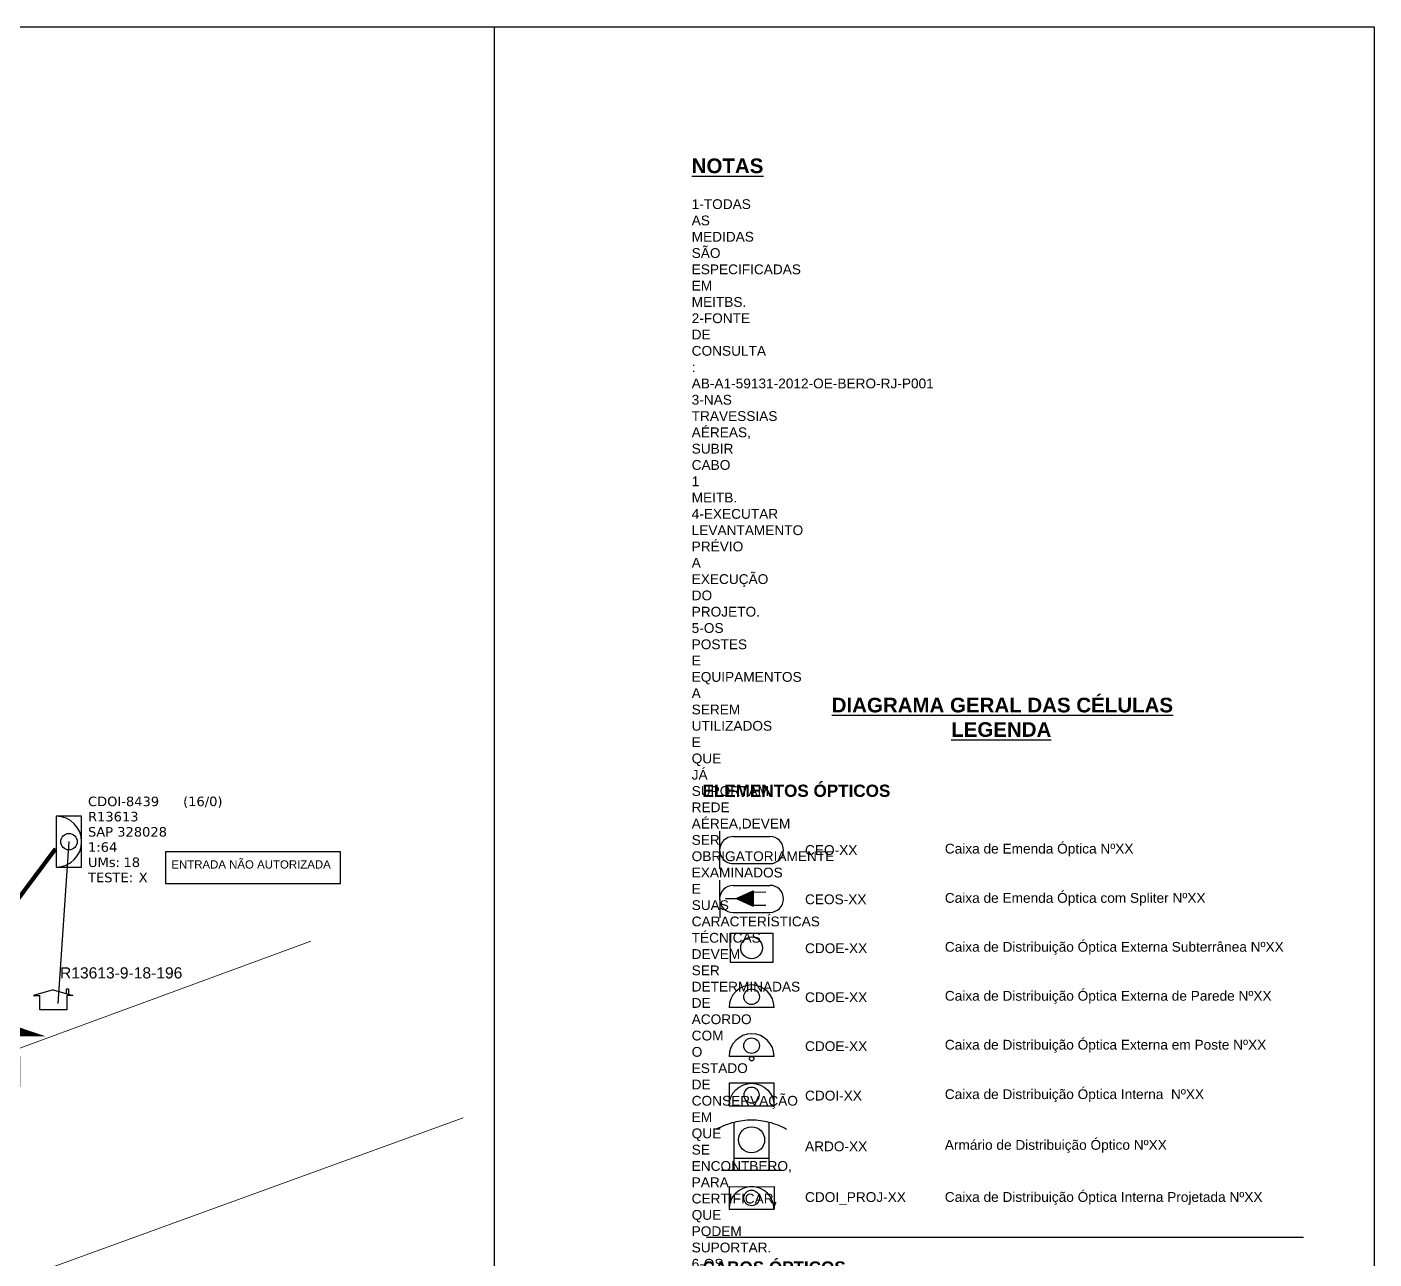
# Paper-space layout 'p(01)' of a CAD drawing. Header units: millimetres. Extents: x 144 to 988, y -404 to 191.
# Drawn here: x 661.7 to 987.6, y -107.2 to 190.7 of the extents above; entities that cross this region are included whole.
import ezdxf
from ezdxf.enums import TextEntityAlignment as Align

# ---------------------------------------------------------------- set-up
doc = ezdxf.new("R2010")
doc.units = ezdxf.units.MM
doc.header["$LTSCALE"] = 0.1
for name, pattern in [('DIVIDE', [1.25, 0.5, -0.25, 0, -0.25, 0, -0.25]), ('DOT', [0.25, 0, -0.25]), ('PHANTOM2', [1.25, 0.625, -0.125, 0.125, -0.125, 0.125, -0.125])]:
    doc.linetypes.add(name, pattern=pattern)
doc.layers.add('20.0 - Legenda - Elementos Ópticos', color=1, linetype='Continuous', lineweight=0)
doc.layers.add('Quadra', color=251, linetype='Continuous', lineweight=0)
for name, color, linetype in [('20.4 - CDOI', 1, 'Continuous'), ('CAP a instalar', 1, 'Continuous'), ('CDO_INTERIOR', 1, 'Continuous'), ('CDO_POSTE', 1, 'Continuous'), ('CEO', 1, 'Continuous'), ('CEO1', 1, 'Continuous'), ('CEOS', 1, 'Continuous'), ('surveys', 7, 'Continuous'), ('surveys legendas', 7, 'Continuous')]:
    doc.layers.add(name, color=color, linetype=linetype)
doc.layers.add('DROP DE CLIENTE', color=140, linetype='Continuous', plot=False)
doc.styles.add('ADESK1', font='romans.shx')
doc.styles.add('ARIAL', font='arial.ttf')
doc.styles.add('NORMOGRAFO', font='arial.ttf')
doc.styles.add('siredit', font='verdana.ttf')
doc.linetypes.add('FENCELINE1', pattern='A,0.25,-0.1,[133,ltypeshp.shx,S=0.1,R=0,X=-0.1,Y=0],-0.1,1', length=1.45)

# ---------------------------------------------------------------- blocks, each defined once
blk = doc.blocks.new('PDO_PRD')
at = {"color": 1}
blk.add_line((2.5, 0), (-2.5, 0), dxfattribs=at)
blk.add_circle((0, 1.187512035129429), 0.8623571832589503, dxfattribs=at)
blk.add_arc((0, 0), 2.5, 0, 180, dxfattribs=at)
blk = doc.blocks.new('PDO_PST')
at = {"color": 0}
blk.add_line((2.5, 0), (-2.5, 0), dxfattribs=at)
for centre, radius in [((0, 1.187512035129429), 0.8623571832589503), ((0, -0.25), 0.25)]:
    blk.add_circle(centre, radius, dxfattribs=at)
blk.add_arc((0, 0), 2.5, 0, 180, dxfattribs=at)
blk = doc.blocks.new('PDO_EDF')
at = {"color": 1}
for p, q in [((-2.5, 0), (-2.5, 2.5)), ((-2.5, 2.5), (2.500000000000055, 2.5)), ((2.500000000000055, 2.5), (2.500000000000055, 0)), ((2.500000000000055, 0), (-2.5, 0))]:
    blk.add_line(p, q, dxfattribs=at)
blk.add_circle((0, 1.187512035129429), 0.8623571832589503, dxfattribs=at)
blk.add_arc((0, 0), 2.5, 0, 180, dxfattribs=at)
blk = doc.blocks.new('PDO_CVP')
at = {"color": 1}
blk.add_lwpolyline([(-0.0034700146493947, 1.617715091391659), (0.0034700146493663, -1.617715091391652), (-4.718189885982611, -1.627843097931111), (-4.725129915281398, 1.607587084852198)], close=True, dxfattribs=at)
blk.add_circle((-2.36082991078004, -0.0050824348723282), 1.206898332318889, dxfattribs=at)
blk = doc.blocks.new('A$C78986DF3')
at = {"layer": 'CEOS'}
blk.add_hatch(color=1, dxfattribs=at).paths.add_polyline_path([(0.0117971702503855, 0.2396804823501234), (0.0083763677712224, 0.2381188127342135), (0.0118038408250518, 0.2365718382496217)])
for p, q in [((0.0022951298477534, 0.1689034163879006), (0.1244401829490506, 0.1689034163879006)), ((0.0022951298477534, 0.0890400868608547), (0.1244401829490506, 0.0890400868608547))]:
    blk.add_line(p, q)
at = {"linetype": 'DOT', "ltscale": 0.1}
blk.add_line((0.0671665974090495, 0.1441103989154735), (0.0882702436915297, 0.1441103989154735), dxfattribs=at)
at = {"color": 5, "linetype": 'DOT', "ltscale": 0.1}
blk.add_line((0.0671665974090495, 0.1395798731925426), (0.0882702436915297, 0.1395798731925426), dxfattribs=at)
at = {"color": 1, "linetype": 'DOT', "ltscale": 0.1}
blk.add_line((0.0671665974090495, 0.1347257363853389), (0.0882702436915297, 0.1347257363853389), dxfattribs=at)
at = {"color": 3, "linetype": 'DOT', "ltscale": 0.1}
blk.add_line((0.0671665974090495, 0.1298715995781352), (0.0882702436915297, 0.1298715995781352), dxfattribs=at)
at = {"ltscale": 0.001}
blk.add_line((0.0671665974090495, 0.1110696497057129), (0.0882702436915332, 0.1110696497057129), dxfattribs=at)
at = {"linetype": 'FENCELINE1', "ltscale": 0.05}
blk.add_line((0.0035144089974685, 0.1099934032524823), (0.024618055279945, 0.1099934032524823), dxfattribs=at)
at = {"color": 5, "linetype": 'FENCELINE1', "ltscale": 0.05}
blk.add_line((0.0035144089974685, 0.1054628775295479), (0.024618055279945, 0.1054628775295479), dxfattribs=at)
at = {"color": 5, "ltscale": 0.001}
blk.add_line((0.0671665974090495, 0.106539123982782), (0.0882702436915332, 0.106539123982782), dxfattribs=at)
at = {"color": 3, "ltscale": 0.001}
blk.add_line((0.0671665974090495, 0.0968308503683782), (0.0882702436915332, 0.0968308503683782), dxfattribs=at)
at = {"color": 3, "linetype": 'FENCELINE1', "ltscale": 0.05}
blk.add_line((0.0035144089974685, 0.095754603915144), (0.024618055279945, 0.095754603915144), dxfattribs=at)
at = {"color": 1, "lineweight": -2}
blk.add_line((0.0170388552958241, 0.0596441972741436), (0.0218803007753661, 0.0660403549411844), dxfattribs=at)
at = {"color": 1}
for p, q in [((0.0159121232006794, 0.0592384423801255), (0.0104376150427481, 0.0605058941730808)), ((0.0161005650313666, 0.0595778964200567), (0.0171155542500412, 0.0585722850376319)), ((0.0171134587742483, 0.0595787774512123), (0.0161058166429495, 0.0585658225902867)), ((0.0173218453435322, 0.0590723000207495), (0.0242120501950478, 0.0590723000207495))]:
    blk.add_line(p, q, dxfattribs=at)
at = {"color": 0, "linetype": 'DIVIDE', "ltscale": 0.05, "const_width": 8e-05}
blk.add_lwpolyline([(0.0236479638887387, 0.1435740025039829), (0.0030052587694277, 0.1435740025039829)], dxfattribs=at)
at = {"color": 5, "linetype": 'DIVIDE', "ltscale": 0.05, "const_width": 8e-05}
blk.add_lwpolyline([(0.0238464571921433, 0.139013468067561), (0.0030052587694277, 0.139013468067561)], dxfattribs=at)
at = {"color": 1, "linetype": 'DIVIDE', "ltscale": 0.05, "const_width": 0.0004}
blk.add_lwpolyline([(0.0234494705853378, 0.1342546526732464), (0.0030052587694277, 0.1342546526732464)], dxfattribs=at)
at = {"color": 3, "linetype": 'DIVIDE', "ltscale": 0.05, "const_width": 8e-05}
blk.add_lwpolyline([(0.0032037520728286, 0.1300906801526063), (0.0236479638887387, 0.1300906801526063)], dxfattribs=at)
at = {"color": 1, "linetype": 'Continuous', "lineweight": 40, "ltscale": 0.001, "const_width": 0.0004}
blk.add_lwpolyline([(0.0670622859725584, 0.1019627750710681), (0.0881659322550385, 0.1019627750710681)], dxfattribs=at)
at = {"color": 1, "linetype": 'FENCELINE1', "ltscale": 0.05, "const_width": 0.0005}
blk.add_lwpolyline([(0.0035144089974685, 0.1006087407223477), (0.024618055279945, 0.1006087407223477)], dxfattribs=at)
at = {"color": 5, "linetype": 'DIVIDE', "const_width": 0.0004}
blk.add_lwpolyline([(0.0227827862852349, 0.0717307063375328), (0.0183774046615793, 0.0716818957213972), (0.0183774046615793, 0.0699574309025618), (0.0148418707556187, 0.07340636147155499), (0.0148418707556187, 0.0716818957213972), (0.0104364890155478, 0.0716330851052616)], dxfattribs=at)
at = {"color": 1, "const_width": 0.00039375}
for points in [[(0.0166096182056842, 0.0354618961695832), (0.0229096181993278, 0.0354618961695832), (0.0216496182005976, 0.03609189617505899)], [(0.0166096182056842, 0.0279018962016591), (0.0103096181998155, 0.0279018962016591), (0.0115696181985422, 0.0272718961961833)]]:
    blk.add_lwpolyline(points, dxfattribs=at)
at = {"color": 1, "const_width": 0.00042}
blk.add_lwpolyline([(0.0166097514063488, 0.0354618961695832, 1.000012459711872), (0.0166096182056842, 0.0279018962016591, 0.9999784210495268)], format="xyb", close=True, dxfattribs=at)
at = {"const_width": 0.0004}
for points in [[(0.0093919163678903, 0.0209963379851717), (0.0070078286195295, 0.0222064490202039, 1.175637847223802), (0.0068982592287602, 0.0197736162929952), (0.0093919163678903, 0.0209963379851717)], [(0.0238273590388345, 0.0210209640166897), (0.0263081637972155, 0.0197617615158851, 1.175637847223802), (0.0262228806460859, 0.0221955667114983), (0.0238273590388345, 0.0210209640166897)], [(0.0086996934546908, 0.0027683652877611, -1), (0.0086996934546908, 0.0003011153950135)], [(0.0242471385056911, 0.0027790969736672, 1), (0.0242471385056911, 0.0003118470809196)]]:
    blk.add_lwpolyline(points, format="xyb", dxfattribs=at)
for points in [[(0.0099645433707293, 0.0209963379851717), (0.0144645433749181, 0.0209963379851717)], [(0.0185447385352701, 0.0210070696710779), (0.0230447385289819, 0.0210070696710779)], [(0.0099645433707293, 0.0015347403413873), (0.0144645433749181, 0.0015347403413873)], [(0.0185447385352701, 0.0015454720272934), (0.0230447385289819, 0.0015454720272934)]]:
    blk.add_lwpolyline(points, dxfattribs=at)
at = {"color": 1, "linetype": 'PHANTOM2'}
for points in [[(0.0174001599654161, 0.0118141822526424), (0.0151821540579786, 0.009596176345205)], [(0.0174001599654161, 0.009596176345205), (0.0151821540579786, 0.0118141822526424)]]:
    blk.add_lwpolyline(points, dxfattribs=at)
at = {"color": 1}
blk.add_circle((0.0166074504975324, 0.0590744755902839), 0.0007143982017374, dxfattribs=at)
at = {"color": 5, "linetype": 'PHANTOM2'}
for centre in [(0.0181095544357942, 0.0518667753942585), (0.0184589699936894, 0.0421205524103046)]:
    blk.add_circle(centre, 0.0015683670178608, dxfattribs=at)
at = {"color": 1, "linetype": 'PHANTOM2'}
blk.add_circle((0.0162911570116974, 0.0107051792989237), 0.0015683670178608, dxfattribs=at)
at = {"color": 7, "lineweight": -2}
blk.add_arc((0.0166080595824962, 0.05907509026318299), 0.0044137715060996, 359.9637679784708, 52.8766055554533, dxfattribs=at)
at = {"layer": 'CDO_INTERIOR', "color": 8}
for p, q in [((0.0069018861167547, 0.1791993793037288), (0.0161018850500807, 0.1792038095180728)), ((0.0069018861167547, 0.1791993793037288), (0.0069041012239279, 0.1745993798370656)), ((0.0161018850500807, 0.1792038095180728), (0.016104100157254, 0.1746038100514099)), ((0.0069041012239268, 0.1745993798370656), (0.016104100157254, 0.1746038100514099))]:
    blk.add_line(p, q, dxfattribs=at)
blk.add_circle((0.0115029931370048, 0.1769015946775692), 0.0015867372171966, dxfattribs=at)
blk.add_arc((0.0115041006905905, 0.1746015949442375), 0.0046000000000004, 0.0275904993604162, 180.0275904993604, dxfattribs=at)
at = {"layer": 'CEO', "color": 1}
for p, q in [((0.0049704748335047, 0.2519082259206705), (0.0049647761739617, 0.2441667880181322)), ((0.0077344599901908, 0.2508002709847569), (0.0152737413909896, 0.2507947211375008)), ((0.0077303895190888, 0.2452706724829436), (0.0152696709198875, 0.2452651226356876))]:
    blk.add_line(p, q, dxfattribs=at)
at = {"layer": 'CEO', "color": 1, "linetype": 'Continuous'}
for p, q in [((0.0079217696057912, 0.1850240820097963), (0.0079216350521859, 0.1923539760002074)), ((0.0150864317753896, 0.1850240820097963), (0.0150865663289949, 0.1923539760002074)), ((0.0079218156857934, 0.182567096409799), (0.0079217696057912, 0.1850240820097963)), ((0.0079217696057912, 0.1850240820097963), (0.0115041006905904, 0.1850240820097963)), ((0.0115041006905904, 0.1850240820097963), (0.0150864317753896, 0.1850240820097963)), ((0.0150863856953874, 0.182567096409799), (0.0150864317753896, 0.1850240820097963)), ((0.0053616366905839, 0.182567096409799), (0.0079218156857934, 0.182567096409799)), ((0.0079218156857934, 0.182567096409799), (0.0115041006905904, 0.182567096409799)), ((0.0115041006905904, 0.182567096409799), (0.0150863856953874, 0.182567096409799)), ((0.0150863856953874, 0.182567096409799), (0.0176465646905969, 0.182567096409799))]:
    blk.add_line(p, q, dxfattribs=at)
at = {"layer": 'CEO', "color": 1}
blk.add_circle((0.0115041006905904, 0.1887836404324535), 0.0026726399999996, dxfattribs=at)
for centre, start, end in [((0.0077324247546398, 0.2480354717338502), 89.95782319953906, 269.9578231995391), ((0.0152717061554386, 0.2480299218865942), 269.9578231995391, 89.95782319953906)]:
    blk.add_arc(centre, 0.0027647999999996, start, end, dxfattribs=at)
at = {"layer": 'CEO', "color": 1, "linetype": 'Continuous'}
for centre, radius, start, end in [((0.0115041006905904, 0.1783635995521983), 0.0144420175871977, 104.362908999709, 119.7541450002572), ((0.0115041006905904, 0.1783631940481951), 0.0144421613567977, 90, 104.3625090002996), ((0.0115041006905904, 0.1783631940481951), 0.0144421613567977, 75.63749099970038, 90), ((0.0115041006905904, 0.1783635995521983), 0.0144420175871977, 60.24585499974279, 75.63709100029098)]:
    blk.add_arc(centre, radius, start, end, dxfattribs=at)
at = {"layer": 'CEOS', "color": 1}
for p, q in [((0.004957566524827, 0.241908218058025), (0.0049741781834752, 0.2341667958807778)), ((0.0077247332536509, 0.2408082333393641), (0.0152639993398018, 0.2408244112084705)), ((0.0061696933672726, 0.2381140776195141), (0.0083763677712223, 0.2381188127342135)), ((0.0077365987241138, 0.2352786460699017), (0.0152758648102648, 0.2352948239390081))]:
    blk.add_line(p, q, dxfattribs=at)
for points in [[(0.0083763677712223, 0.2381188127342135), (0.0117971702503855, 0.2396804823501234)], [(0.0083763677712223, 0.2381188127342136), (0.0118038408250518, 0.2365718382496217)], [(0.0117971702503855, 0.2396804823501234), (0.0118038408250518, 0.2365718382496217)], [(0.0117976437618556, 0.2394598149097284), (0.0143908467790933, 0.2394653794432652)], [(0.0118033673135819, 0.2367925056900166), (0.0143965703308197, 0.2367980702235535)]]:
    blk.add_lwpolyline(points, dxfattribs=at)
for centre, start, end in [((0.0077306659888823, 0.2380434397046327), 90.12294594567402, 270.1229459456741), ((0.0152699320750334, 0.2380596175737393), 270.1229459456741, 90.12294594567402)]:
    blk.add_arc(centre, 0.0027647999999996, start, end, dxfattribs=at)
at = {"layer": 'CDO_INTERIOR', "color": 1, "xscale": -0.0018431999999997, "yscale": 0.0018431999999997, "zscale": 0.0018431999999997}
blk.add_blockref('PDO_EDF', (0.0115041006905904, 0.1957335069694015), dxfattribs=at)
at = {"layer": 'CDO_POSTE', "color": 1, "xscale": 0.0018431999999997, "yscale": 0.0018431999999997, "zscale": 0.0018431999999997}
for name, p in [('PDO_PRD', (0.0115041006905904, 0.2158486847862509)), ('PDO_PST', (0.0115041006905904, 0.2058486847862509))]:
    blk.add_blockref(name, p, dxfattribs=at)
at = {"layer": 'CEO1', "color": 1, "xscale": 0.0018431999999997, "yscale": 0.0018431999999997, "zscale": 0.0018431999999997}
blk.add_blockref('PDO_CVP', (0.015856148448497, 0.2280561749110547), dxfattribs=at)
at = {"color": 7, "lineweight": -2, "style": 'NORMOGRAFO'}
for s, rotation, p in [('00kgf', 52.99998710769628, (0.0168442649899146, 0.0603783625850033, 0.1082219999999999)), ('00°', 32.49214584059373, (0.0210271200064665, 0.0606724910178732, 0.1082219999999999)), ('00°', 348.191712412836, (0.0113527428491136, 0.0608988210299564, 0.1082219999999999))]:
    blk.add_text(s, height=0.0015, rotation=rotation, dxfattribs=at).set_placement(p)
at = {"color": 5, "style": 'ARIAL'}
for s, p in [('CS', (0.015263655456821, 0.0490234887064323)), ('CP', (0.015263655456821, 0.0390234887064324))]:
    blk.add_text(s, height=0.001, dxfattribs=at).set_placement(p)
at = {"color": 1}
blk.add_text('10m', height=0.00189, dxfattribs=at).set_placement((0.0136364717702211, 0.0307368961774058))
at = {"style": 'ARIAL'}
for p in [(0.016609637708599, 0.0210019800118327), (0.016609637708599, 0.0015403823680483)]:
    blk.add_text('4,5', height=0.0018, dxfattribs=at).set_placement(p, align=Align.MIDDLE_CENTER)
at = {"color": 1, "style": 'ARIAL'}
blk.add_text('POSTE', height=0.001, dxfattribs=at).set_placement((0.0182502370008535, 0.0127162631342099))
at = {"linetype": 'ByBlock', "style": 'ARIAL'}
for s, insert, char_height, width, attachment_point in [('{\\fArial|b1|i0|c0|p34;\\H1.5x;\\L                       DIAGRAMA GERAL DAS CÉLULAS\\P                                            LEGENDA}', (0.0011113512004722, 0.2791923316009666), 0.002, 0.1232012523494568, 1), ('{\\fArial|b1|i0|c0|p34;ELEMENTOS ÓPTICOS}', (0.0014687256872494, 0.2614184914344678), 0.0025, 0.1232012523494568, 1), ('CEO-XX', (0.022435457416263, 0.2480278866510432), 0.002, 0.0732267898235378, 4), ('Caixa de Emenda Óptica NºXX', (0.0510343808827526, 0.2480278866510432), 0.002, 0.0732267898235378, 4), ('CEOS-XX', (0.022435457416263, 0.2379501459663886), 0.002, 0.0732267898235377, 4), ('Caixa de Emenda Óptica com Spliter NºXX', (0.0510343808827526, 0.2379501459663886), 0.002, 0.0732267898235377, 4), ('CDOE-XX', (0.022435457416263, 0.2279407705684725), 0.002, 0.0866989732649146, 4), ('Caixa de Distribuição Óptica Externa Subterrânea NºXX', (0.0510343808827526, 0.2279407705684725), 0.002, 0.0866989732649146, 4), ('CDOE-XX', (0.022435457416263, 0.217922102626819), 0.002, 0.0806850847798901, 4), ('Caixa de Distribuição Óptica Externa de Parede NºXX', (0.0510343808827526, 0.217922102626819), 0.002, 0.0806850847798901, 4), ('Caixa de Distribuição Óptica Externa em Poste NºXX', (0.0510343808827526, 0.207922102626819), 0.002, 0.0732267898235377, 4), ('CDOE-XX', (0.022435457416263, 0.207922102626819), 0.002, 0.0732267898235377, 4), ('CDOI-XX', (0.022435457416263, 0.1978069248099695), 0.002, 0.0732267898235377, 4), ('Caixa de Distribuição Óptica Interna  NºXX', (0.0510343808827526, 0.1978069248099695), 0.002, 0.0732267898235377, 4), ('ARDO-XX', (0.022435457416263, 0.187433102222873), 0.002, 0.0732267898235377, 4), ('Armário de Distribuição Óptico NºXX', (0.0510343808827526, 0.187433102222873), 0.002, 0.0732267898235377, 4), ('CDOI_PROJ-XX', (0.022435457416263, 0.1767861903349871), 0.002, 0.0793824063533135, 4), ('Caixa de Distribuição Óptica Interna Projetada NºXX', (0.0510343808827526, 0.1767861903349871), 0.002, 0.0793824063533135, 4), ('{\\fArial|b1|i0|c0|p34;CABOS ÓPTICOS}', (0.0014687256872494, 0.1639192086245825), 0.0025, 0.1232012523494568, 1), ('\\pxql;{\\fArial|b1|i0|c0|p34;ELEMENTOS DE INFRAESTRUTURA}', (0.0014687256872494, 0.0840558790975367), 0.0025, 0.1232012523494568, 1), ('SUBIDA DE LATERAL PROJETADA', (0.0354923597226046, 0.0728041402896536), 0.002, 0.0732267898235377, 1), ('ESFORÇO RESULTANTE DO CABO TELEFÔNICO ', (0.0354923597226046, 0.0628041402896534), 0.002, 0.0732267898235377, 1), ('CAIXA SUBTERRÂNEA', (0.0354923597226046, 0.0528041402896535), 0.002, 0.0732267898235377, 1), ('CAIXA SUBTERRÂNEA DE PASSAGEM', (0.0354923597226046, 0.0428041402896535), 0.002, 0.0732267898235377, 1), ('FOLGA TÉCNICA (PROJETADA) SUBTERRÂNEO = 10m', (0.0354923597226046, 0.0328041402896535), 0.002, 0.0919521930642893, 1), ('CORDOALHA E CONJUNTO SUPORTE RESERVA PARA\\PCOLOCAÇÃO DE FOLGA COM EMENDA (PROJETADA)', (0.0354923597226046, 0.024027163705373), 0.002, 0.0919521930642893, 1), ('POSTE PROJETADO  OI', (0.0354923597226046, 0.0109039422573681), 0.002, 0.0732267898235377, 1), ('CORDOALHA E FIO ESPINAR', (0.0356696162332575, 0.003025593915429), 0.002, 0.0919521930642893, 1)]:
    blk.add_mtext(s, dxfattribs=dict(at, insert=insert, char_height=char_height, width=width, attachment_point=attachment_point))
at = {"char_height": 0.0024889682102826, "attachment_point": 1, "style": 'ADESK1'}
for s, insert, width in [('CABO AÉREO EM PAREDE', (0.0018959976660408, 0.1514866231352459), 0.0551806753140731), ('CABO EM INTERIOR DE EDIFICIO', (0.0656901177764352, 0.151464207888929), 0.0653294014586627), ('Sem intervenção', (0.0261309756490112, 0.1453163524116805), 0.0551806753140731), ('Sem intervenção', (0.0914188494539632, 0.1458035187072162), 0.0551806753140731), ('Com Intervenção', (0.0261309756490112, 0.1407858266887958), 0.0551806753140731), ('Intervencionado', (0.0914188494539632, 0.1412729929843315), 0.0551806753140731), ('Para Instalar', (0.0261309756490112, 0.1359316898815956), 0.0551806753140731), ('A instalar', (0.0914188494539632, 0.1364188561771278), 0.0551806753140731), ('Para Retirar', (0.0261309756490112, 0.1310775530743919), 0.0551806753140731), ('A retirar', (0.0914188494539632, 0.1315647193699241), 0.0551806753140731), ('CABO AÉREO EM POSTE', (0.0015287791368134, 0.1177448467172839), 0.0551806753140731), ('CABO EM DUTO', (0.0656901177764352, 0.1176829236640939), 0.0551806753140731), ('Sem intervenção', (0.0277666610423785, 0.1115184467328314), 0.0551806753140731), ('Sem intervenção', (0.0914188494539632, 0.1125828310747776), 0.0551806753140731), ('Intervencionado', (0.0914188494539632, 0.1080523053518432), 0.0551806753140731), ('Intervencionado', (0.0277666610423785, 0.106987921009897), 0.0551806753140731), ('A instalar', (0.0277666610423785, 0.102133784202743), 0.0551806753140731), ('A instalar', (0.0914188494539632, 0.1031981685446892), 0.0551806753140731), ('A retirar', (0.0277666610423785, 0.0972796473955393), 0.0551806753140731), ('A retirar', (0.0914188494539632, 0.0983440317374855), 0.0551806753140731)]:
    blk.add_mtext(s, dxfattribs=dict(at, insert=insert, width=width))
blk = doc.blocks.new('SURVEY_SURVEY')
for p, q in [((-3.924059970190907e-12, 1.77489767644002e-05), (-1.759726390674005e-05, 1.260321640039015e-05)), ((-1.759726390674005e-05, 1.260321640039015e-05), (-1.207885702793007e-05, 1.260321640039015e-05)), ((-1.206666094256015e-05, 2.168404344971009e-19), (-1.206666094256015e-05, 1.256401233073003e-05)), ((-3.924059970190907e-12, 1.77489767644002e-05), (1.759725605854996e-05, 1.260321640039015e-05)), ((1.180565093749991e-05, 1.851281837713021e-05), (1.365963921979999e-05, 1.851281837713021e-05)), ((1.180565093749991e-05, 1.437326603783004e-05), (1.180565093749991e-05, 1.851281837713021e-05)), ((1.206666094255994e-05, 1.261409253489011e-05), (1.206666094255994e-05, 2.168404344971009e-19)), ((1.759725605854996e-05, 1.260321640039015e-05), (1.206666094255994e-05, 1.260319698540013e-05)), ((1.365963921979999e-05, 1.851281837713021e-05), (1.365349570375005e-05, 1.384489302749012e-05)), ((1.206666094255994e-05, 2.168404344971009e-19), (-1.206666094256015e-05, 2.168404344971009e-19))]:
    blk.add_line(p, q)
blk = doc.blocks.new('S_CDOI')
at = {"color": 0}
blk.add_lwpolyline([(-2, -1), (1.999999999999999, -1), (1.999999999999999, 0.9999999999999996), (-2, 0.9999999999999996)], close=True, dxfattribs=at)
blk.add_circle((0, 0), 0.65, dxfattribs=at)
blk.add_arc((0, -1), 2, 1.272221872585407e-14, 180, dxfattribs=at)
blk = doc.blocks.new('*U296')
at = {"layer": '20.4 - CDOI', "color": 0, "rotation": 270}
blk.add_blockref('S_CDOI', (1, -2.220446049250313e-16), dxfattribs=at)
at = {"layer": '20.0 - Legenda - Elementos Ópticos', "color": 0, "style": 'siredit'}
for s, p in [('UMs:', (2.5, -1.625)), ('TESTE:', (2.5, -2.825000000000001))]:
    blk.add_text(s, height=0.75, dxfattribs=at).set_placement(p, align=Align.MIDDLE_LEFT)
blk.add_attdef('CODIGO', text='', height=0.75, dxfattribs=at).set_placement((2.5, 3.174999999999999), align=Align.MIDDLE_LEFT)
at = {"layer": '20.0 - Legenda - Elementos Ópticos', "color": 0, "style": 'siredit', "flags": 8}
for tag, p in [('FIBRAS_UTL', (10, 3.175)), ('LOCAL', (2.5, 1.974999999999999)), ('SAP', (2.5, 0.7749999999999986)), ('RACIO', (2.5, -0.4250000000000009)), ('UMS', (5.299999999999999, -1.625)), ('TESTES', (6.499484521503392, -2.825000000000001))]:
    blk.add_attdef(tag, text='', height=0.75, dxfattribs=at).set_placement(p, align=Align.MIDDLE_LEFT)

psp = doc.layouts.new('p(01)')

# ---------------------------------------------------------------- linework, layer by layer
for points in [[(987.5516561084818, -368.2484626570369), (148.1905541405058, -368.2484626570369), (148.1905541405058, 190.694669621929), (987.5516561084818, 190.694669621929)], [(148.1905541405058, 190.694669621929), (774.7140311083332, 190.694669621929), (774.7140311083332, -368.2484626570369), (148.1905541405058, -368.2484626570369)], [(148.1905541405058, 190.6946696219289), (774.7140311083332, 190.6946696219289), (774.7140311083332, -368.2484626570369), (148.1905541405058, -368.2484626570369)]]:
    psp.add_lwpolyline(points, close=True)
at = {"color": 3}
psp.add_lwpolyline([(737.5510839073881, -8.775445338417413), (695.2118210694118, -8.775445338417413), (695.2118210694118, -16.41746657845974), (737.5510839073881, -16.41746657845974)], close=True, dxfattribs=at)
at = {"layer": 'CAP a instalar', "color": 1, "linetype": 'FENCELINE1', "ltscale": 30, "const_width": 1.0297287}
psp.add_lwpolyline([(659.540641993046, -65.60858326057365), (659.4883788577068, -53.85125793102756), (655.9184175290853, -52.90253415312758), (663.163217287594, -52.90253415312758), (659.4833189975575, -51.66631832131851), (659.4833189975575, -20.22669329183602), (668.5952531497024, -8.02415056207579)], dxfattribs=at)
at = {"layer": 'DROP DE CLIENTE'}
psp.add_lwpolyline([(671.8329577609256, -6.31487318584929), (669.103248940668, -45.44860708821734)], dxfattribs=at)
at = {"layer": 'Quadra'}
for points in [[(487.0022099132636, 28.56445077537369), (534.0839739885942, -99.73715862291017), (534.8621798053744, -100.7777705537821), (536.081476503416, -101.3007691935785), (537.4507454339619, -101.2118575794379), (730.3108743807825, -30.3903732768816)], [(767.1775688471416, -73.0985526346982), (323.2361215924777, -234.3186044692594)]]:
    psp.add_lwpolyline(points, dxfattribs=at)

# ---------------------------------------------------------------- block references
at = {"color": 0, "xscale": 1182.431249999926, "yscale": 1182.43125, "zscale": 1182.43125}
psp.add_blockref('A$C78986DF3', (823.3653479300037, -301.6353367745136), dxfattribs=at)
at = {"layer": '20.4 - CDOI'}
ref = psp.add_blockref('*U296', (668.76646658387, -6.31487318584929), dxfattribs=dict(at, xscale=3.066491177055613, yscale=3.066491179733012, zscale=3.06649117687712))
ref.add_attrib('CODIGO', 'CDOI-8439', dxfattribs={"layer": '20.0 - Legenda - Elementos Ópticos', "color": 0, "height": 2.299868382657841, "style": 'siredit'}).set_placement((676.432694526086, 3.421236304458146), align=Align.MIDDLE_LEFT)
ref.add_attrib('LOCAL', 'R13613', dxfattribs={"layer": '20.0 - Legenda - Elementos Ópticos', "color": 0, "height": 2.299868382657841, "style": 'siredit'}).set_placement((676.432694526086, -0.2585531102098351), align=Align.MIDDLE_LEFT)
ref.add_attrib('SAP', 'SAP 328028', dxfattribs={"layer": '20.0 - Legenda - Elementos Ópticos', "color": 0, "height": 2.299868382657841, "style": 'siredit'}).set_placement((676.432694526086, -3.938342520044941), align=Align.MIDDLE_LEFT)
ref.add_attrib('RACIO', '1:64', dxfattribs={"layer": '20.0 - Legenda - Elementos Ópticos', "color": 0, "height": 2.299868382657841, "style": 'siredit'}).set_placement((676.432694526086, -7.618131934712757), align=Align.MIDDLE_LEFT)
ref.add_attrib('UMS', '18', dxfattribs={"layer": '20.0 - Legenda - Elementos Ópticos', "color": 0, "height": 2.299868382657841, "style": 'siredit'}).set_placement((685.0188698207604, -11.29792134333965), align=Align.MIDDLE_LEFT)
ref.add_attrib('FIBRAS_UTL', '(16/0)', dxfattribs={"layer": '20.0 - Legenda - Elementos Ópticos', "color": 0, "height": 2.299868382657841, "style": 'siredit'}).set_placement((699.4313783526583, 3.421236304458146), align=Align.MIDDLE_LEFT)
ref.add_attrib('TESTES', 'X', dxfattribs={"layer": '20.0 - Legenda - Elementos Ópticos', "color": 0, "height": 2.299868382657841, "style": 'siredit'}).set_placement((688.697078522736, -14.97771075921586), align=Align.MIDDLE_LEFT)
at = {"layer": 'surveys', "color": 151, "xscale": 270270.0000000001, "yscale": 270270.0000000001, "zscale": 270270.0000000001}
psp.add_blockref('SURVEY_SURVEY', (668.0244071409148, -46.94410207255956), dxfattribs=at)

# ---------------------------------------------------------------- texts
at = {"linetype": 'ByBlock', "insert": (822.4725925320936, 158.8872201814572), "char_height": 2.364862500000001, "width": 0.1456770108171336, "attachment_point": 1, "style": 'ARIAL'}
psp.add_mtext("{\\fArial|b1|i0|c0|p34;\\H1.5x;\\L                                              NOTAS\\P}                                                                               \\P1-TODAS AS MEDIDAS SÃO ESPECIFICADAS EM MEITBS.\\P2-FONTE DE CONSULTA : AB-A1-59131-2012-OE-BERO-RJ-P001\\P3-NAS TRAVESSIAS AÉREAS, SUBIR CABO 1 MEITB.\\P4-EXECUTAR LEVANTAMENTO PRÉVIO A EXECUÇÃO DO PROJETO.\\P5-OS POSTES E EQUIPAMENTOS A SEREM  UTILIZADOS E QUE JÁ SUPORTAM REDE \\P     AÉREA,DEVEM SER OBRIGATORIAMENTE EXAMINADOS E SUAS CARACTERÍSTICAS \\P     TÉCNICAS DEVEM SER DETERMINADAS DE ACORDO COM O ESTADO DE \\P     CONSERVAÇÃO EM QUE SE ENCONTBERO, PARA CERTIFICAR, QUE PODEM SUPORTAR.\\P6-OS SERVIÇOS DE INSTALAÇÃO E / OU SUBSTITUIÇÃO DE POSTES DEVERÃO SER \\P     EXECUTADOS EM CONJUNTO COM A CONCESSIONÁRIA DE ENERGIA ELÉTRICA.\\P7-AS CAIXAS TERMINAIS NÃO IDENTIFICADAS NO PROJETO DEVERÃO SER \\P     IDENTIFICADAS PELA EMPRESA RESPONSÁVEL NO MOMENTO DA EXECUÇÃO .\\P8-DEVEM SER CONSIDERADAS FOLGAS TÉCNICAS NAS CAIXAS SUBTERRÁNEAS QUE \\P     ABRIGAM ELEMENTOS ÓPTICOS.\\P9-OS CABOS À INSTALAR PARA FRE's PROJETADAS DEVEM SER LANÇADOS ATÉ A CS \\P     OU CP MAIS PRÓXIMA.", dxfattribs=at)
at = {"layer": 'surveys legendas', "color": 3, "style": 'ARIAL'}
psp.add_text('ENTRADA NÃO AUTORIZADA', height=1.98, dxfattribs=at).set_placement((696.5963803616787, -12.80931277263349))
at = {"layer": 'surveys legendas', "style": 'ARIAL'}
psp.add_text('R13613-9-18-196', height=2.7027, dxfattribs=at).set_placement((669.6621726012313, -39.39611737969526))

doc.saveas('drawing.dxf')
